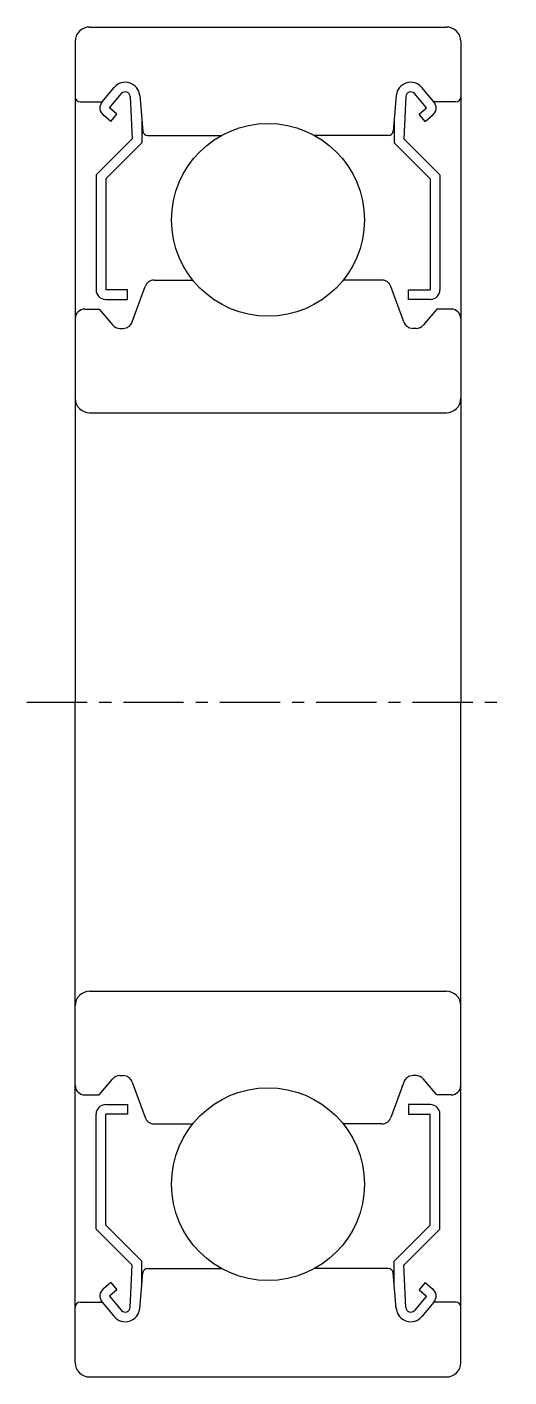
# Model space of a CAD drawing. Extents: x 5.3 to 74, y 5 to 64.
# Drawn here: x 64 to 74, y 36 to 64 of the extents above; entities outside this region: 2.
import ezdxf

# ---------------------------------------------------------------- set-up
doc = ezdxf.new("R2010")
doc.units = 0
doc.linetypes.add('CENTER', pattern=[2, 1.25, -0.25, 0.25, -0.25])
doc.layers.get('0').update_dxf_attribs({"linetype": 'CONTINUOUS'})
doc.layers.add('CENTER', color=1, linetype='CENTER')
doc.styles.get("Standard").update_dxf_attribs({"font": 'txt.shx', "bigfont": 'bigfont.shx'})

msp = doc.modelspace()

# ---------------------------------------------------------------- linework, layer by layer
at = {"color": 7, "linetype": 'CONTINUOUS'}
for p, q in [((65.3, 64), (72.7, 64)), ((65, 63.7), (65, 50)), ((73, 63.7), (73, 50)), ((65.56, 62.45), (65.81, 62.748)), ((72.44, 62.45), (72.19, 62.748)), ((65.1, 62.45), (65.56, 62.45)), ((65.713, 62.321), (65.963, 62.619)), ((66.14, 62.56), (66.183, 61.683)), ((66.338, 62.581), (66.403, 61.841)), ((71.662, 62.581), (71.597, 61.841)), ((71.86, 62.56), (71.817, 61.683)), ((72.287, 62.321), (72.037, 62.619)), ((72.9, 62.45), (72.44, 62.45)), ((65.738, 62.04), (65.585, 62.168)), ((65.866, 62.193), (65.713, 62.321)), ((65.738, 62.04), (65.866, 62.193)), ((72.134, 62.193), (72.287, 62.321)), ((72.262, 62.04), (72.134, 62.193)), ((72.262, 62.04), (72.415, 62.168)), ((66.383, 62.07), (66.383, 61.6)), ((71.617, 62.07), (71.617, 61.6)), ((66.183, 61.683), (65.433, 60.933)), ((66.383, 61.6), (65.633, 60.85)), ((66.503, 61.75), (68.032, 61.75)), ((71.497, 61.75), (69.968, 61.75)), ((71.617, 61.6), (72.367, 60.85)), ((71.817, 61.683), (72.567, 60.933)), ((65.433, 60.933), (65.433, 58.55)), ((65.633, 60.85), (65.633, 58.55)), ((72.367, 60.85), (72.367, 58.55)), ((72.567, 60.933), (72.567, 58.55)), ((66.083, 58.55), (65.633, 58.55)), ((66.083, 58.35), (66.083, 58.55)), ((66.182, 57.882), (66.45, 58.618)), ((66.638, 58.75), (67.439, 58.75)), ((71.362, 58.75), (70.561, 58.75)), ((71.818, 57.882), (71.55, 58.618)), ((71.917, 58.35), (71.917, 58.55)), ((71.917, 58.55), (72.367, 58.55)), ((65.633, 58.35), (66.083, 58.35)), ((72.367, 58.35), (71.917, 58.35)), ((65.2, 58.15), (65.5, 58.15)), ((65.5, 58.15), (65.776, 57.821)), ((72.5, 58.15), (72.224, 57.821)), ((72.8, 58.15), (72.5, 58.15)), ((65.929, 57.75), (65.994, 57.75)), ((72.071, 57.75), (72.006, 57.75)), ((65.3, 56), (72.7, 56)), ((65, 36.3), (65, 50)), ((73, 36.3), (73, 50)), ((65.3, 44), (72.7, 44)), ((65.5, 41.85), (65.776, 42.179)), ((65.929, 42.25), (65.994, 42.25)), ((66.182, 42.118), (66.45, 41.382)), ((71.818, 42.118), (71.55, 41.382)), ((72.071, 42.25), (72.006, 42.25)), ((72.5, 41.85), (72.224, 42.179)), ((65.2, 41.85), (65.5, 41.85)), ((72.8, 41.85), (72.5, 41.85)), ((65.433, 39.067), (65.433, 41.45)), ((65.633, 41.65), (66.083, 41.65)), ((66.083, 41.45), (65.633, 41.45)), ((65.633, 39.15), (65.633, 41.45)), ((66.083, 41.65), (66.083, 41.45)), ((72.367, 41.65), (71.917, 41.65)), ((71.917, 41.65), (71.917, 41.45)), ((71.917, 41.45), (72.367, 41.45)), ((72.367, 39.15), (72.367, 41.45)), ((72.567, 39.067), (72.567, 41.45)), ((66.638, 41.25), (67.439, 41.25)), ((71.362, 41.25), (70.561, 41.25)), ((66.183, 38.317), (65.433, 39.067)), ((66.383, 38.4), (65.633, 39.15)), ((71.617, 38.4), (72.367, 39.15)), ((71.817, 38.317), (72.567, 39.067)), ((66.383, 37.93), (66.383, 38.4)), ((71.617, 37.93), (71.617, 38.4)), ((66.14, 37.44), (66.183, 38.317)), ((66.338, 37.419), (66.403, 38.159)), ((66.503, 38.25), (68.032, 38.25)), ((71.497, 38.25), (69.968, 38.25)), ((71.662, 37.419), (71.597, 38.159)), ((71.86, 37.44), (71.817, 38.317)), ((65.738, 37.96), (65.585, 37.832)), ((65.866, 37.807), (65.713, 37.679)), ((65.738, 37.96), (65.866, 37.807)), ((72.262, 37.96), (72.134, 37.807)), ((72.134, 37.807), (72.287, 37.679)), ((72.262, 37.96), (72.415, 37.832)), ((65.1, 37.55), (65.56, 37.55)), ((65.56, 37.55), (65.81, 37.252)), ((65.713, 37.679), (65.963, 37.381)), ((72.287, 37.679), (72.037, 37.381)), ((72.44, 37.55), (72.19, 37.252)), ((72.9, 37.55), (72.44, 37.55)), ((65.3, 36), (72.7, 36))]:
    msp.add_line(p, q, dxfattribs=at)
for centre in [(69, 60), (69, 40)]:
    msp.add_circle(centre, 2, dxfattribs=at)
for centre, radius, start, end in [((65.3, 63.7), 0.3, 90, 180), ((72.7, 63.7), 0.3, 0, 90), ((66.039, 62.555), 0.3, 4.9968, 140.002), ((71.961, 62.555), 0.3, 39.998, 175.0032), ((65.1, 62.55), 0.1, 180, 270), ((65.713, 62.321), 0.2, 140.002, 230.0863), ((66.04, 62.555), 0.1, 2.8198, 140.0022), ((71.96, 62.555), 0.1, 39.9978, 177.1802), ((72.287, 62.321), 0.2, 309.9137, 39.998), ((72.9, 62.55), 0.1, 270, 0), ((66.503, 61.85), 0.1, 184.9968, 269.9991), ((71.497, 61.85), 0.1, 270.0009, 355.0032), ((65.633, 58.55), 0.2, 180, 270), ((66.638, 58.55), 0.2, 90, 159.9916), ((71.362, 58.55), 0.2, 20.0084, 90), ((72.367, 58.55), 0.2, 270, 0), ((65.2, 57.95), 0.2, 90, 180), ((72.8, 57.95), 0.2, 0, 90), ((65.929, 57.95), 0.2, 219.9952, 270), ((65.994, 57.95), 0.2, 270, 339.9916), ((72.006, 57.95), 0.2, 200.0084, 270), ((72.071, 57.95), 0.2, 270, 320.0048), ((65.3, 56.3), 0.3, 180, 270), ((72.7, 56.3), 0.3, 270, 0), ((65.3, 43.7), 0.3, 90, 180), ((72.7, 43.7), 0.3, 0, 90), ((65.2, 42.05), 0.2, 180, 270), ((65.929, 42.05), 0.2, 90, 140.0048), ((65.994, 42.05), 0.2, 20.0084, 90), ((72.006, 42.05), 0.2, 90, 159.9916), ((72.071, 42.05), 0.2, 39.9952, 90), ((72.8, 42.05), 0.2, 270, 0), ((65.633, 41.45), 0.2, 90, 180), ((72.367, 41.45), 0.2, 0, 90), ((66.638, 41.45), 0.2, 200.0084, 270), ((71.362, 41.45), 0.2, 270, 339.9916), ((66.503, 38.15), 0.1, 90.0009, 175.0032), ((71.497, 38.15), 0.1, 4.9968, 89.9991), ((65.713, 37.679), 0.2, 129.9137, 219.998), ((72.287, 37.679), 0.2, 320.002, 50.0863), ((65.1, 37.45), 0.1, 90, 180), ((72.9, 37.45), 0.1, 0, 90), ((66.039, 37.445), 0.3, 219.998, 355.0032), ((66.04, 37.445), 0.1, 219.9978, 357.1802), ((71.961, 37.445), 0.3, 184.9968, 320.002), ((71.96, 37.445), 0.1, 182.8198, 320.0022), ((65.3, 36.3), 0.3, 180, 270), ((72.7, 36.3), 0.3, 270, 0)]:
    msp.add_arc(centre, radius, start, end, dxfattribs=at)
at = {"layer": 'CENTER', "color": 1, "linetype": 'CENTER'}
msp.add_line((64, 50), (74, 50), dxfattribs=at)

# ---------------------------------------------------------------- texts
at = {"color": 7, "linetype": 'CONTINUOUS'}
for s, p in [('SUB6001ZZ', (5, 12.5)), ('UB6001ZZ', (5, 5))]:
    msp.add_text(s, height=2, dxfattribs=at).set_placement(p)

doc.saveas('drawing.dxf')
